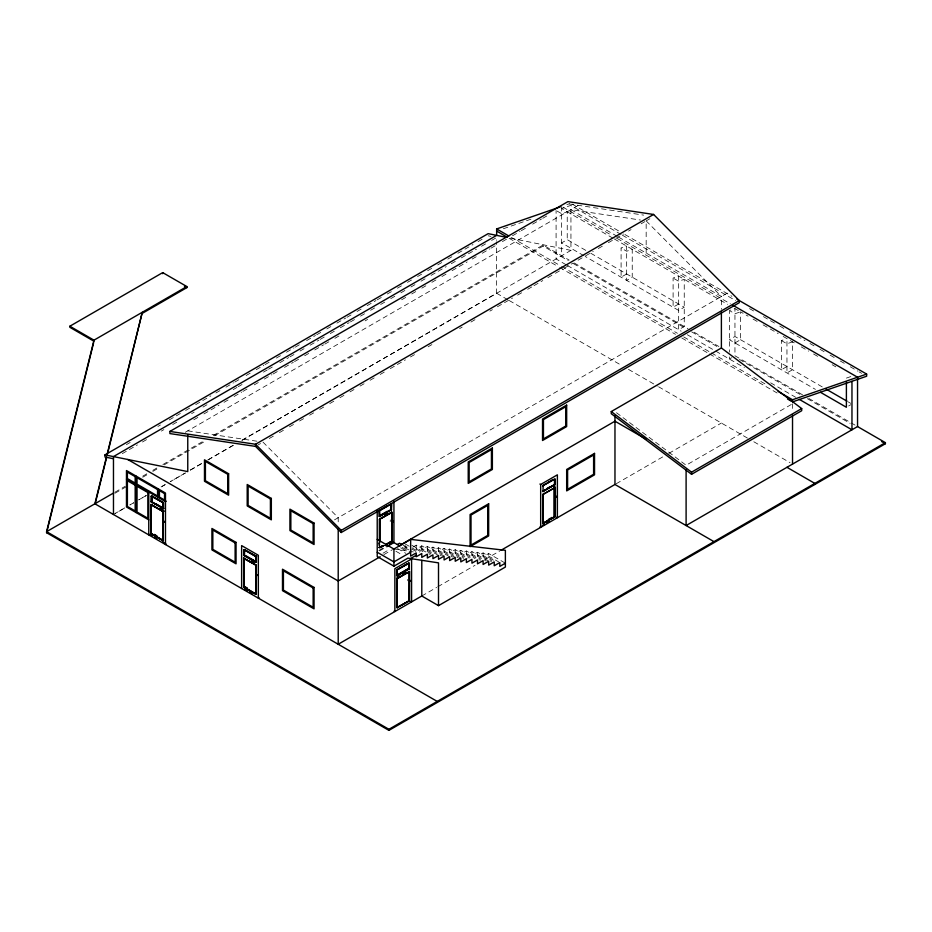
<?xml version="1.0" encoding="UTF-8"?>
<svg xmlns="http://www.w3.org/2000/svg" width="932" height="932" viewBox="0 0 932 932"><rect width="100%" height="100%" fill="white"/><g stroke="black" fill="none" stroke-linecap="round" stroke-linejoin="round"><path stroke-width="0.7" stroke-dasharray="4.66 3.5" d="M407.738 579.366L407.762 580.799M126.391 444.646L130.177 442.467M157.904 426.46L160.421 425.004M169.251 419.913L180.587 413.354M185.631 410.453L190.676 407.54M195.72 404.628L210.842 395.89M215.886 392.978L220.931 390.077M225.963 387.164L233.536 382.796M234.794 382.062L241.097 378.427M246.141 375.514L251.174 372.602M256.218 369.689L263.779 365.332M265.038 364.598L271.34 360.964M276.385 358.051L281.429 355.139M286.474 352.226L294.034 347.869M295.293 347.135L301.595 343.5M306.64 340.588L315.459 335.497M316.717 334.763L321.761 331.85M326.806 328.938L331.85 326.037M336.895 323.124L345.714 318.022M346.972 317.299L352.016 314.387M357.061 311.474L362.094 308.562M367.138 305.661L375.969 300.558M377.227 299.836L382.271 296.924M387.304 294.011L392.349 291.099M397.393 288.186L402.438 285.274M407.47 282.373L412.515 279.46M417.559 276.548L422.604 273.635M427.648 270.723L432.681 267.81M437.725 264.898L442.77 261.997M447.814 259.084L452.847 256.172M457.892 253.259L473.025 244.522M478.058 241.621L483.102 238.709M122.29 453.651L137.412 444.913M142.456 442.001L147.501 439.089M161.364 431.085L163.881 429.629M172.711 424.538L177.744 421.625M191.619 413.622L194.136 412.165M202.955 407.074L207.999 404.162M233.21 389.611L236.996 387.421M238.254 386.698L242.029 384.508M263.465 372.136L267.239 369.957M268.498 369.235L272.284 367.045M279.845 362.676L288.675 357.585M289.934 356.863L294.978 353.95M300.011 351.038L305.055 348.125M310.1 345.213L318.919 340.122M320.177 339.388L325.221 336.487M330.266 333.574L335.31 330.662M340.355 327.749L349.174 322.658M350.432 321.924L355.476 319.012M360.521 316.111L365.554 313.199M370.598 310.286L375.643 307.374M380.687 304.461L385.732 301.549M390.764 298.636L395.809 295.735M400.853 292.823L405.898 289.91M410.93 286.998L415.975 284.085M421.019 281.173L426.064 278.26M431.108 275.359L446.23 266.622M451.274 263.709L456.307 260.797M461.352 257.884L476.485 249.159M481.518 246.246L486.562 243.334M491.607 240.421L496.651 237.509L496.651 240.374M193.809 419.761L198.854 416.86M203.887 413.948L219.008 405.222M224.041 402.309L229.086 399.397M234.118 396.496L241.679 392.127M242.937 391.405L249.24 387.77M254.273 384.858L259.317 381.945M264.35 379.044L271.911 374.676M273.169 373.953L279.472 370.319M284.505 367.406L293.324 362.315M294.582 361.581L299.626 358.68M304.659 355.768L309.704 352.855M314.736 349.954L323.555 344.863M324.814 344.129L329.858 341.228M334.891 338.316L339.935 335.404M365.123 320.864L367.639 319.408M401.657 299.766L406.69 296.865M411.734 293.953L416.767 291.04M421.812 288.139L426.844 285.227M431.877 282.314L436.922 279.414M441.954 276.501L446.999 273.589M452.032 270.676L467.153 261.95M472.186 259.049L477.231 256.137M482.263 253.224L489.824 248.867M491.082 248.133L497.385 244.499M502.418 241.598L507.462 238.685M512.495 235.773L520.056 231.416M521.314 230.682L527.617 227.047M532.65 224.134L541.469 219.043M542.727 218.321L547.771 215.409M185.282 432.285L578.376 205.343M115.032 492.154L125.109 486.329M142.736 476.159L147.769 473.246M152.801 470.345L157.846 467.433M162.879 464.532L204.423 440.545M213.23 435.454L543.076 245.023L569.161 260.075M115.032 493.226L127.626 485.956M142.736 477.231L147.769 474.318M152.801 471.417L157.846 468.505M164.137 464.87L205.681 440.894M214.488 435.803L543.076 246.095L568.252 260.622M585.797 250.382L567.227 239.652L561.658 242.879L583.945 255.741M190.349 470.054L202.955 462.773L190.279 470.147M207.999 459.86L233.21 445.31M242.029 440.219L496.651 293.219L496.651 241.796M207.929 459.965L234.398 444.68M241.959 440.312L570.943 250.382L570.943 209.63L640.494 220.034M258.036 444.972L260.506 443.55M269.29 438.483L274.334 435.57M279.367 432.658L284.411 429.745M289.456 426.833L294.5 423.92M299.545 421.008L304.578 418.107M309.622 415.194L314.667 412.282M319.711 409.369L324.744 406.457M329.788 403.544L334.833 400.632M339.877 397.731L344.922 394.818M349.954 391.906L354.999 388.993M360.043 386.081L365.088 383.168M370.12 380.256L375.165 377.344M380.209 374.443L385.254 371.53M390.298 368.618L405.42 359.88M410.464 356.968L415.497 354.067M428.103 346.786L431.889 344.607M459.616 328.588L462.144 327.132M470.963 322.041L476.007 319.128M489.871 311.125L492.387 309.669M497.432 306.756L512.553 298.03M517.598 295.118L522.642 292.205M527.687 289.293L532.731 286.38M533.989 285.658L542.808 280.567M547.853 277.654L554.156 274.008M555.414 273.286L562.975 268.917M564.233 268.195L573.063 263.092M578.108 260.191L584.399 256.545M585.669 255.822L593.23 251.454M598.274 248.541L603.307 245.629M608.351 242.716L614.654 239.081M615.912 238.359L623.485 233.99M628.518 231.078L631.046 229.621M641.123 223.797L644.909 221.618M646.167 253.061L646.167 220.884L649.884 218.74M626.665 273.973L621.096 277.188L621.096 248.017L626.665 246.095L626.665 280.404L632.234 277.188L632.234 249.31L626.665 251.244L621.096 248.017M678.671 303.995L673.102 307.21L673.102 278.051L678.671 276.117L678.671 329.73L684.239 326.515L684.239 279.332L678.671 281.266L673.102 278.051M334.495 519.858L728.824 292.205M382.271 545.476L378.707 547.527L378.893 543.321M378.52 547.853L383.646 544.894M383.611 545.127L378.707 547.958L378.707 542.401M384.392 545.325L379.813 548.179L379.813 543.869M734.952 342.929L740.521 339.714L740.521 311.824L748.058 316.169M379.44 542.832L379.44 548.389L384.567 545.43M379.44 548.389L384.532 545.663M378.858 550.439L386.023 546.303M379.604 550.87L385.58 547.422M383.017 553.189L389.984 549.169M383.902 554.61L392.547 549.612M731.608 357.725L729.383 359.006L729.383 353.496M405.082 545.173L405.082 547.748L408.426 545.814M412.876 547.107L416.22 545.173L432.937 554.82M416.22 545.173L416.22 549.03L421.788 545.814L438.506 555.472M421.788 545.814L421.788 549.67L427.369 546.455L444.086 556.113M427.369 546.455L427.369 550.323L432.937 547.107L449.655 556.754M432.937 547.107L432.937 550.963L438.506 547.748L455.224 557.394M438.506 547.748L438.506 551.604L444.086 548.389L460.804 558.035M444.086 548.389L444.086 552.245L449.655 549.03L463.985 557.301M449.655 549.03L449.655 552.897L455.224 549.67L469.553 557.953M455.224 549.67L455.224 553.538L460.804 550.323L475.122 558.594M460.804 550.323L460.804 554.179L466.373 550.963L480.702 559.235M786.957 366.521L781.389 369.736L781.389 340.564L785.839 339.027M466.373 550.963L466.373 554.82L471.942 551.604L488.659 561.262M471.942 551.604L471.942 555.472L477.51 552.245L491.84 560.516M477.51 552.245L477.51 556.113L483.091 552.897L498.608 561.856M483.091 552.897L483.091 556.754L488.659 553.538L505.377 563.184M421.788 596.002L436.654 587.428M437.889 586.706L475.04 565.258M484.943 559.538L499.808 550.963M616.215 483.755L663.794 456.284M668.803 453.395L721.391 423.035M791.28 404.511L686.103 465.243L614.969 411.56M848.621 405.979L850.858 404.698M390.31 519.928L390.228 521.571M566.854 204.609L569.464 203.712M503.397 228.736L533.116 218.449M738.295 310.542L734.952 308.608L729.383 310.542L729.383 352.121M739.414 312.208L734.952 313.758L730.49 311.183M846.396 378.101L851.964 376.167M569.231 203.968L643.663 215.117M187.763 430.852L257.314 441.267M393.782 548.901L407.785 551.057M409.195 551.278L413.389 551.919M570.943 250.382L508.08 237.672L558.419 266.738M488.147 235.796L490.978 236.367M572.027 203.992L619.862 231.614M624.906 234.515L731.923 296.306M621.131 234.48L570.757 205.401L561.658 208.558L613.046 238.231M622.39 235.214L735.697 300.628M749.549 308.632L754.582 311.533M763.401 316.624L774.737 323.171M779.769 326.072L784.802 328.984M789.847 331.885L804.945 340.611M809.99 343.524L815.022 346.424M820.055 349.337L825.1 352.238M830.132 355.15L835.165 358.063M840.21 360.964L845.242 363.876M850.275 366.777L857.836 371.146M859.094 371.868L861.611 373.324M570.943 209.63L617.333 236.413M618.58 237.136L721.391 296.493L721.391 309.354M562.916 207.137L612.021 235.493M617.054 238.394L730.373 303.82M614.281 238.941L727.531 304.321M753.068 319.07L758.089 321.971M763.11 324.872L778.173 333.563M783.195 336.464L795.008 343.279M801.194 346.855L808.627 351.143M813.578 354.009L818.529 356.863M832.159 364.727L835.864 366.87M557.196 211.133L561.658 213.708L567.227 211.774L567.227 239.652M781.389 340.564L786.957 343.78L792.526 341.858L792.526 369.736L786.957 372.951L786.957 338.631M590.76 253.236L684.239 307.21L678.671 310.438L585.18 256.463M822.245 386.897L734.952 336.487L729.383 339.714L815.442 389.39M848.248 401.902L850.73 403.335M574.17 262.964L687.956 328.658M694.142 332.235L718.875 346.506M802.499 394.795L734.952 355.791L734.952 308.608M808.755 398.407L850.031 422.231M851.289 422.953L855.04 425.12M573.285 263.535L685.3 328.192M691.591 331.827L718.013 347.088M739.414 359.437L801.077 395.04M807.368 398.675L850.159 423.384M566.085 264.735L556.089 258.956L556.089 210.492M567.343 265.457L681.141 331.163M687.327 334.739L714.541 350.444M715.776 351.154L744.388 367.674M770.659 382.842L795.672 397.288M511.342 237.415L560.365 265.713M561.623 266.447L677.413 333.295M683.704 336.93L710.137 352.191M711.396 352.913L766.768 384.893M559.678 267.472L675.479 334.32M681.77 337.955L708.203 353.216M709.462 353.939L779.944 394.632M496.651 293.277L507.952 299.801M509.198 300.523L622.203 365.763M628.483 369.387L657.363 386.058M658.609 386.792L747.604 438.168M753.837 441.768L790.033 462.656M493.436 560.155L488.659 557.394L488.659 553.538M483.091 556.754L491.444 561.577M477.51 556.113L485.875 560.936M471.942 555.472L480.306 560.295M466.373 554.82L472.338 558.268M460.804 554.179L467.969 558.315M455.224 553.538L463.588 558.361M449.655 552.897L458.008 557.72M444.086 552.245L452.439 557.08M438.506 551.604L443.283 554.365M432.937 550.963L441.302 555.787M427.369 550.323L432.145 553.072M421.788 549.67L430.153 554.505M411.839 545.22L424.98 552.804M416.22 549.03L422.196 552.478M405.082 543.88L411.047 547.329M412.247 548.016L419.412 552.152M411.839 549.076L417.816 552.525M403.09 545.313L411.443 550.136M405.082 547.748L408.659 549.81M402.286 547.422L408.263 550.87M400.702 547.795L406.667 551.243M397.51 548.529L405.874 553.352M395.925 551.255L401.89 554.703M646.167 220.884L721.391 296.493M262.987 442.118L338.211 517.714L338.211 524.902M792.526 403.789L792.526 410.977M561.658 206.415L561.658 255.741M543.076 245.023L543.076 246.095M379.627 542.319L379.627 548.494M124.806 507.893L114.729 513.718L124.806 507.952M133.637 502.802L129.851 504.981L133.637 502.861M146.242 495.521L138.67 499.89L146.242 495.579M165.15 484.605L160.106 487.518L165.15 484.663M185.317 472.967L170.183 481.693L185.317 473.025"/><path stroke-width="1.4" d="M392.628 521.838C392.197 520.394 392.407 523.073 392.896 521.314M410.464 580.671L410.266 580.997M556.276 497.071L555.542 496.803L556.346 496.441M686.103 469.553L686.103 525.543L857.545 426.565L885.4 442.653L885.4 443.725L388.924 730.373L46.6 532.731L93.631 342.65M106.388 457.309L94.889 503.781L437.213 701.412M107.087 454.501L142.281 312.278L107.786 452.754M95.239 503.443L106.737 456.983M163.822 521.699L163.251 522.071L163.904 522.013M186.854 286.543L93.981 340.168L93.981 341.24L69.842 327.295L69.842 326.223L162.704 272.61L186.854 286.543L186.854 287.615L142.281 313.362M113.471 458.742L104.966 457.018L104.966 454.874L488.147 233.652L506.81 237.415M169.88 431.434L567.926 201.627L653.6 214.453L739.274 300.558L739.274 302.702L341.228 532.51L255.554 446.405L169.88 433.578L169.88 431.434L255.554 444.261L341.228 530.366L341.228 532.51M113.774 492.877L46.6 531.659L46.6 532.731M149.504 491.548L148.759 491.98L148.759 534.875L149.504 534.444L151.893 535.83M154.013 497.269L163.519 502.756L163.519 508.546L151.17 501.952L151.45 495.999L163.333 502.872L163.333 508.662L151.45 501.8L151.45 495.999M151.17 501.952L151.916 501.533L151.916 495.731M150.984 504.422L163.053 511.61L163.053 540.781L163.24 511.505L150.984 504.422L150.798 533.698L163.053 540.781M653.6 214.453L255.554 444.261L255.554 446.405M151.17 496.162L163.519 502.756M166.211 501.206L165.477 501.637L126.472 479.118M150.798 533.698L150.984 504.853L163.24 511.505M166.211 544.102L165.477 544.533L165.477 493.051L126.472 470.532L126.472 506.996L148.759 519.87M249.263 552.257L256.393 556.381L256.393 562.171L244.044 555.577L244.044 549.787L246.887 550.882M244.044 555.577L256.393 562.171M243.671 558.152L256.114 565.118L255.927 594.395L243.671 587.311L243.671 558.152L255.927 565.223L255.927 594.395M244.044 549.787L255.927 556.649L256.673 556.218M243.671 587.311L243.858 558.466L256.114 565.118M341.228 530.366L739.274 300.558M380.361 509.792L387.491 505.68M378.893 510.317L379.627 510.748L391.522 503.886L391.522 509.676L379.627 516.538L379.173 510.48M380.081 515.419L387.211 511.307M379.173 516.27L391.522 509.676M384.648 515.361L387.025 513.986M384.834 515.466L387.211 514.091M379.44 541.445L379.44 519.217L391.708 512.146L391.894 541.422L385.755 544.952M391.894 512.25L379.627 519.322L379.627 541.55M379.44 519.217L391.708 512.577L391.894 541.422M259.084 597.715L258.339 598.146L258.339 555.251L241.621 545.604L241.621 588.5M721.391 347.962L801.706 408.577L801.706 410.721L691.567 474.306L611.252 413.703L611.252 411.56L721.391 347.962L721.391 312.22M385.58 544.638L391.522 541.201M385.58 544.847L391.708 541.306L391.708 512.146M389.611 544.241L391.999 542.855M386.768 546.735L393.933 542.599L393.933 501.136M397.277 544.533L399.502 543.24L401.89 544.614M380.198 556.742L338.211 580.986L127.754 459.488M400.76 544.87L614.969 421.206L645.888 439.065M377.215 539.383L393.933 549.03L410.651 539.383L505.377 550.323L505.377 567.052L438.506 605.649L421.788 596.002L338.211 644.257L338.211 529.225M410.651 552.245L393.933 561.903L377.215 552.245M377.215 510.783L377.215 556.544L393.933 566.19L407.867 558.152L438.506 562.87L438.506 605.649M410.499 558.548L416.22 555.251M539.919 484.046L540.665 484.477L557.383 474.831L557.383 517.714L556.637 517.295M397.999 569.091L407.505 563.604M542.622 485.607L544.999 484.232M547.375 482.858L553.317 479.421M407.692 563.709L396.997 569.895L409.16 563.184L409.16 568.974L397.277 575.836L396.531 575.417L408.426 568.555L409.16 568.974M553.503 479.537L542.808 485.712L554.971 479.013L554.971 484.803L542.808 491.502L554.691 484.64L554.971 479.013M547.096 488.485L549.472 487.11M396.811 575.568L408.694 568.706L408.694 562.916M542.622 491.397L554.505 484.535L554.505 480.19M402.473 574.555L406.154 572.434M396.531 578.201L400.096 576.139M403.661 574.077L406.037 572.714M397.09 578.527L409.532 571.549L409.532 600.721L397.09 607.687L397.09 578.527L397.277 607.373L409.532 600.721M542.902 494.344L555.344 487.366L555.344 516.538L542.902 523.516L542.902 494.344L543.076 523.19L555.344 516.538M409.532 571.549L397.277 578.632L397.277 607.804M555.344 487.366L543.076 494.449L543.076 523.621M548.284 519.543L551.965 517.423M397.09 607.687L409.346 600.616L409.346 571.444M542.902 523.516L555.157 516.433L555.157 487.261M542.308 525.566L544.696 524.18M547.084 522.805L549.472 521.431M501.043 550.253L614.969 484.477L713.959 541.632M505.377 563.184L499.808 566.4L499.808 562.544L494.228 565.759L494.228 561.903L488.659 565.118L488.659 561.262L483.091 564.477L483.091 560.61L477.51 563.837L477.51 559.969L471.942 563.184L471.942 559.328L466.373 562.544L466.373 558.687L460.804 561.903L460.804 558.035L455.224 561.262L455.224 557.394L449.655 560.61L449.655 556.754L444.086 559.969L444.086 556.113L438.506 559.328L438.506 555.472L432.937 558.687L432.937 554.82L427.369 558.035L427.369 554.179L421.788 557.394L421.788 553.538L416.22 556.754L416.22 552.897L410.651 556.113L410.651 539.383M691.567 474.306L691.567 472.163L801.706 408.577M69.842 326.223L93.981 340.168L46.6 531.659L388.924 729.302L885.4 442.653M113.471 514.499L113.471 456.598L496.651 235.365L496.651 228.934L560.307 206.881M792.526 399.758L866.644 374.082L866.644 376.225L792.526 401.902L792.526 399.758L778.092 391.428M410.313 581.055L410.185 580.415L410.744 580.974M104.966 454.874L187.763 471.604L187.763 435.221M736.956 299.219L866.644 374.082M732.89 305.277L857.545 377.239L857.545 426.565M825.962 389.04L847.013 401.191M820.393 392.255L846.396 407.272L846.396 382.26M881.625 441.547L885.4 443.725M799.435 399.455L851.964 429.792L851.964 381.316M496.651 228.934L508.895 236.006M496.651 231.078L506.938 237.019M787.493 399.001L791.268 401.179M786.957 467.316L814.824 483.405L814.824 484.477M554.225 484.372L554.971 484.803M555.157 487.692L554.971 516.328M184.443 286.229L186.854 287.615M539.919 526.941L540.665 527.372L540.665 484.477M391.522 503.886L391.242 509.513L379.347 516.375L379.347 510.585M393.188 542.168L399.898 546.047M409.16 563.184L408.88 568.823L396.997 575.685L396.811 569.778M409.346 571.875L409.16 600.511M410.837 601.466L411.583 601.897L411.583 559.002L394.865 568.66L394.865 611.555L394.12 611.124M155.481 503.583L163.799 508.394M245.978 555.833L255.485 561.32M163.519 508.546L151.636 501.684L151.636 495.894M160.421 509.012L163.985 511.074M250.918 561.262L254.483 563.312M160.234 509.117L163.799 511.179M250.731 561.367L254.296 563.429M154.293 534.432L156.821 535.888M244.79 586.671L247.236 588.092M154.176 534.572L156.634 535.993M244.603 586.776L247.05 588.197M151.17 533.488L163.053 540.35L162.879 511.715M244.044 587.102L255.927 593.964L255.741 565.328M150.984 533.593L163.24 540.665M256.114 594.29L243.858 587.207L243.858 558.035M154.281 537.205L156.669 538.58M162.634 542.028L165.022 543.414M244.755 589.443L247.143 590.83M249.531 592.204L251.92 593.579M256.766 575.766L256.952 575.056L256.347 575.335M611.252 411.56L691.567 472.163M556.497 496.791L555.903 496.278L556.544 496.791M163.473 521.722C164.976 523.435 163.752 520.184 163.729 521.943M792.526 415.276L792.526 464.101M614.969 415.695L614.969 484.477M554.412 486.83L554.412 516.002M554.225 486.725L554.225 515.897M543.076 485.875L543.076 491.665M421.788 560.342L421.788 596.002M397.277 570.046L397.277 575.836M393.933 549.03L393.933 566.19M391.056 503.618L391.056 509.408M388.924 729.302L388.924 730.373M379.813 519.439L379.813 542.424M379.627 510.748L379.627 516.538M255.927 556.649L255.927 562.439M244.51 549.519L244.51 555.309M163.053 503.024L163.053 508.814M162.704 272.61L162.704 273.682M158.487 489.02L158.487 497.606M136.107 476.101L136.107 512.565M163.985 521.361L163.519 521.99L163.985 521.361M256.859 574.986L256.347 575.557L256.859 574.986M256.952 575.056L256.393 575.603L256.952 575.056M492.376 448.012L468.225 461.957L468.225 483.405L492.376 469.46L492.376 448.012M566.668 405.117L542.529 419.062L542.529 440.51L566.668 426.565L566.668 405.117M491.444 449.62L469.157 462.493L469.157 481.797L491.444 468.924L491.444 449.62M565.747 406.725L543.449 419.598L543.449 438.902L565.747 426.029L565.747 406.725M488.659 503.781L470.089 514.499L470.089 546.676L488.659 535.947L488.659 503.781M487.727 505.389L471.01 515.035L471.01 545.069L487.727 535.411L487.727 505.389M594.534 453.383L566.668 469.46L566.668 490.908L594.534 474.831L594.534 453.383M593.602 454.991L567.6 469.996L567.6 489.3L593.602 474.295L593.602 454.991M392.628 521.105L393.094 521.664L392.628 521.105M228.62 473.747L204.481 459.814L204.481 481.262L228.62 495.195L228.62 473.747M271.34 498.41L247.201 484.477L247.201 505.925L271.34 519.858L271.34 498.41M314.061 523.085L289.922 509.14L289.922 530.588L314.061 544.533L314.061 523.085M227.699 474.283L205.413 461.422L205.413 480.726L227.699 493.587L227.699 474.283M270.42 498.958L248.122 486.085L248.122 505.389L270.42 518.25L270.42 498.958M313.14 523.621L290.842 510.748L290.842 530.052L313.14 542.925L313.14 523.621M135.175 476.636L127.393 472.14L127.393 478.582L135.175 483.067L135.175 476.636M157.566 489.556L137.039 477.708L137.039 484.139L157.566 495.999L157.566 489.556M164.545 493.587L159.419 490.628L159.419 497.071L164.545 500.03L164.545 493.587M236.052 542.389L211.913 528.444L211.913 549.892L236.052 563.837L236.052 542.389M314.061 587.428L282.489 569.196L282.489 590.643L314.061 608.876L314.061 587.428M135.175 485.211L127.393 480.726L127.393 506.46L135.175 510.957L135.175 485.211M147.827 492.515L137.039 486.294L137.039 512.029L147.827 518.25L147.827 492.515M235.12 542.925L212.834 530.052L212.834 549.356L235.12 562.217L235.12 542.925M313.14 587.964L283.421 570.803L283.421 590.107L313.14 607.256L313.14 587.964M256.207 556.486L244.324 549.624L244.324 555.414L256.207 562.276L256.207 556.486"/></g></svg>
